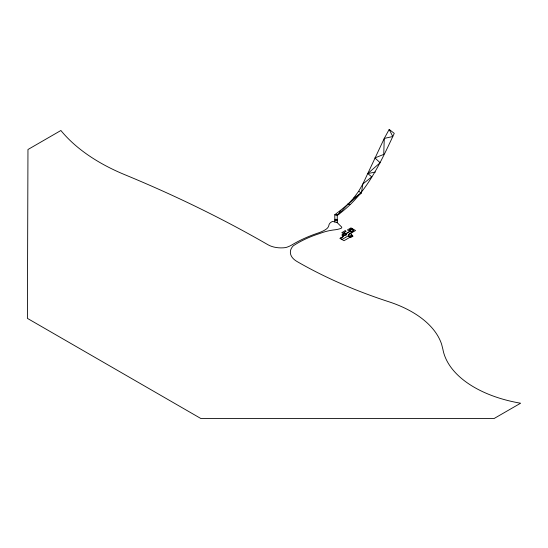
<?xml version="1.0" encoding="UTF-8"?>
<svg xmlns="http://www.w3.org/2000/svg" width="548" height="548" viewBox="0 0 548 548"><rect width="100%" height="100%" fill="white"/><g stroke="black" fill="none" stroke-linecap="round" stroke-linejoin="round"><path stroke-width="0.82" d="M350.521 229.865L351.028 228.92L351.905 229.05L350.069 229.379L350.521 229.831M351.734 229.078C353.563 228.235 351.891 230.064 351.85 228.982M351.809 234.462C350.85 233.975 352.056 235.359 351.193 234.236M350.446 230.311L350.556 230.297M334.794 221.954L334.794 214.727L338.63 214.302L353.481 198.28L358.666 191.286L362.872 183.95L384.264 138.425L389.19 129.424L394.265 133.363C380.326 163.153 366.153 194.403 338.63 214.302L337.253 215.576L337.253 222.68L341.74 227.132A2.322 1.336 0 0 1 340.26 228.619A18.036 10.412 0 0 1 334.698 229.831A38.49 22.221 0 0 0 329.581 230.633L328.581 230.838A38.49 22.221 0 0 0 322.834 232.414L319.073 233.729A97.989 56.574 0 0 0 293.228 245.84A22.742 13.131 0 0 0 297.016 261.512A424.947 245.34 0 0 0 388.806 301.749A107.449 62.034 0 0 1 441.667 344.432L442.9 349.302A109.299 63.102 0 0 0 520.6 403.218L494.001 418.576L200.965 418.576L27.4 318.374L27.962 149.515L60.89 130.499A197.725 114.155 0 0 0 124.752 174.682A1139.676 657.984 0 0 1 267.951 244.737A18.694 10.796 0 0 0 285.755 247.566A23.18 13.385 0 0 0 291.872 244.935A119.697 69.103 0 0 1 318.128 233.01A32.914 19.002 0 0 0 320.758 232.03L321.388 231.763A32.914 19.002 0 0 0 325.464 229.66A12.638 7.295 0 0 0 328.896 225.242A9.289 5.364 0 0 1 332.636 221.371L337.253 222.68M338.63 214.302L340.609 210.288L361.392 192.937L362.872 183.95L371.77 176.881L367.783 173.558L380.134 162.735L374.901 157.927L383.744 154.399L384.264 138.425L392.765 136.527L389.19 129.424M343.144 236.503L343.767 235.428L345.158 235.524L346.603 234.777L345.877 234.359L346.5 233.455L350.014 231.427L351.871 232.503L348.364 234.53L348.412 235.9L350.378 237.037L344.034 240.702L339.945 238.346L343.274 236.572L343.897 235.503M351.254 234.222L351.809 234.592M340.609 210.288L334.794 214.727L337.253 215.576M350.467 229.317L350.48 229.311A2.062 1.192 0 0 1 353.529 230.345A2.062 1.192 0 0 1 350.439 231.372A2.062 1.192 0 0 1 350.439 229.311L350.467 229.386M353.481 198.28L361.392 192.937L358.666 191.286M346.5 233.996L343.144 235.77L342.068 235.147L344.733 233.681L345.733 234.263L345.74 233.654L344.733 233.064L342.13 234.565L342.137 235.181M346.37 233.921L346.37 233.38L349.884 231.352L347.418 229.927L350.967 227.879L355.549 230.523L348.487 234.599L348.487 235.859M343.274 236.572L340.205 238.346L342.062 239.421L348.364 235.784M348.494 236.455L351.015 234.996L352.186 235.674L349.658 237.133M350.651 230.544C351.419 229.386 348.686 230.585 350.686 230.578M335.849 219.179L335.061 219.433L335.075 220.474L335.582 220.769M367.783 173.558L375.353 172.079M347.884 203.87L349.884 204.383M344.706 233.626L345.781 234.243M350.823 229.393L350.823 229.174M344.733 233.064L344.733 233.681M337.191 220.036L337.061 220.974L336.787 219.303L337.191 220.036M351.172 229.639L351.631 229.674L351.172 229.639M352.035 229.804L352.494 229.838L352.035 229.804M345.096 230.763L341.801 232.667L342.829 233.263L346.131 231.359L345.096 230.763M352.316 235.75L349.795 237.209L350.514 237.626L353.042 236.167L352.316 235.75M350.117 231.071L349.816 230.845A1.904 1.103 0 0 1 351.302 229.194A1.904 1.103 0 0 1 353.261 230.667A1.904 1.103 0 0 1 350.117 231.071"/></g></svg>
